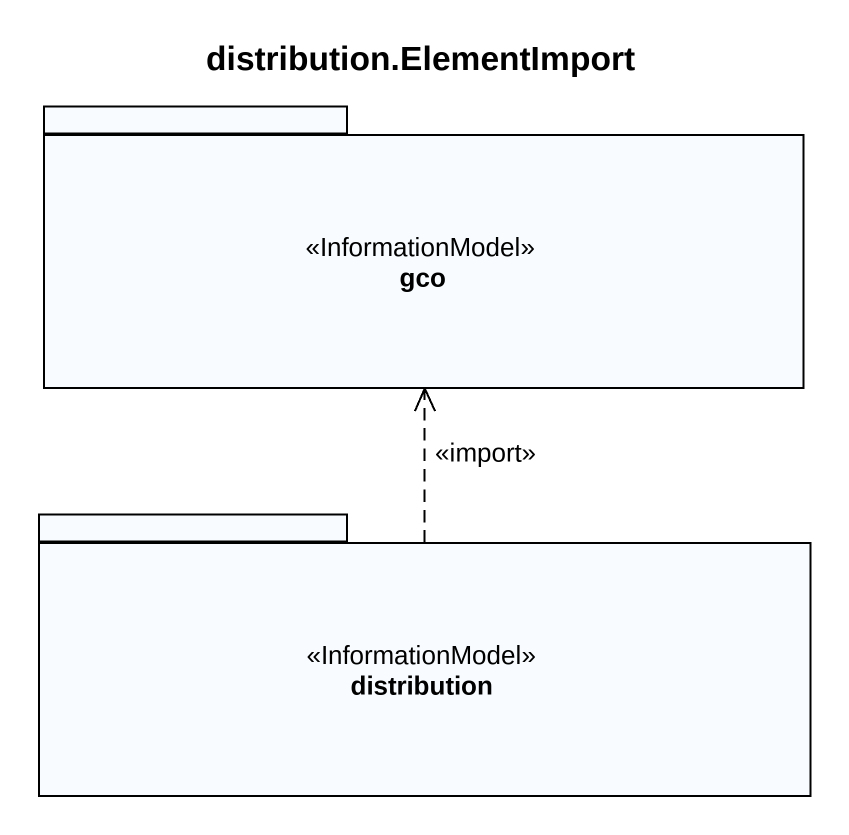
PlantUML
@startuml
title distribution.ElementImport
package gco <<InformationModel>> {
}
package distribution <<InformationModel>> {
}
distribution .up.> gco : <<import>>
@enduml
